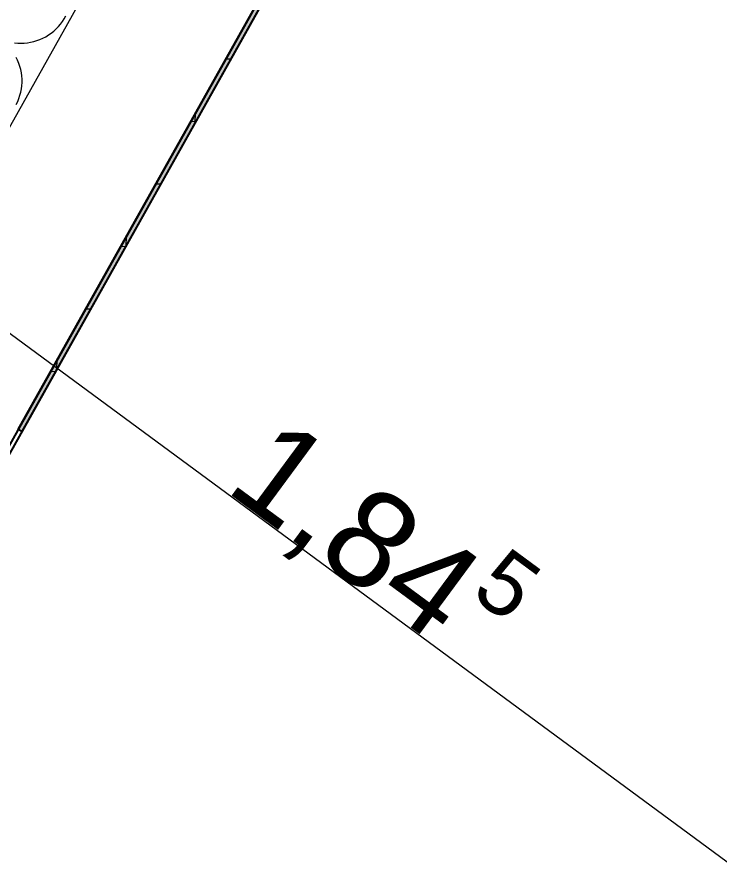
# Model space of a CAD drawing. Header units: metres. Extents: x -27.1 to 50.1, y 105.7 to 163.4.
# Drawn here: x 12.594 to 13.254, y 149.371 to 150.176 of the extents above; entities that cross this region are included whole.
import ezdxf

# ---------------------------------------------------------------- set-up
doc = ezdxf.new("R2010")
doc.units = ezdxf.units.M
doc.header["$MEASUREMENT"] = 0
doc.linetypes.add('Wipeout_Contour', pattern=[1, 0, -1])
for name, color, linetype in [('10  Fassade', 7, 'Continuous'), ('10  Fassade_Deckschraffur', 7, 'Continuous'), ('10  Fassade_Schnittschraffur', 7, 'Continuous'), ('10  Treppen + Rampen', 7, 'Continuous'), ('10  Wand Massiv', 7, 'Continuous'), ('10  Wand Massiv_Schnittschraffur', 7, 'Continuous'), ('40  Bemaßung 1_50 Achse', 7, 'Continuous')]:
    doc.layers.add(name, color=color, linetype=linetype)
doc.styles.add('ERSTELLTER_STIL_1', font='arial.ttf')

# ---------------------------------------------------------------- blocks, each defined once
blk = doc.blocks.new('*X59', base_point=(-0.16283, 98.00747))
at = {"layer": '10  Wand Massiv_Schnittschraffur', "color": 98, "linetype": 'Continuous', "lineweight": 13, "ltscale": 1000, "true_color": 0x000100}
for p, q in [((12.63519, 150.16935), (12.63701, 150.1718)), ((12.63701, 150.1718), (12.63867, 150.17436)), ((12.63867, 150.17436), (12.64017, 150.17703)), ((12.62645, 150.16085), (12.62883, 150.16276)), ((12.62883, 150.16276), (12.63109, 150.16482)), ((12.63109, 150.16482), (12.63321, 150.16702)), ((12.63321, 150.16702), (12.63519, 150.16935)), ((12.61004, 150.15292), (12.61297, 150.15379)), ((12.61297, 150.15379), (12.61583, 150.15485)), ((12.61583, 150.15485), (12.61863, 150.15609)), ((12.61863, 150.15609), (12.62133, 150.15751)), ((12.62133, 150.15751), (12.62394, 150.1591)), ((12.62394, 150.1591), (12.62645, 150.16085)), ((12.59185, 150.15173), (12.5949, 150.15144)), ((12.5949, 150.15144), (12.59795, 150.15134)), ((12.59795, 150.15134), (12.601, 150.15144)), ((12.601, 150.15144), (12.60405, 150.15174)), ((12.60405, 150.15174), (12.60706, 150.15223)), ((12.60706, 150.15223), (12.61004, 150.15292)), ((12.59483, 150.13529), (12.59349, 150.13804)), ((12.59598, 150.13246), (12.59483, 150.13529)), ((12.59696, 150.12956), (12.59598, 150.13246)), ((12.59774, 150.12661), (12.59696, 150.12956)), ((12.59833, 150.12361), (12.59774, 150.12661)), ((12.59873, 150.12058), (12.59833, 150.12361)), ((12.59894, 150.11753), (12.59873, 150.12058)), ((12.59876, 150.11143), (12.59895, 150.11448)), ((12.59895, 150.11448), (12.59894, 150.11753)), ((12.5978, 150.1054), (12.59838, 150.1084)), ((12.59838, 150.1084), (12.59876, 150.11143)), ((12.59493, 150.0967), (12.59607, 150.09954)), ((12.59607, 150.09954), (12.59703, 150.10244)), ((12.59703, 150.10244), (12.5978, 150.1054)), ((12.59362, 150.09394), (12.59493, 150.0967))]:
    blk.add_line(p, q, dxfattribs=at)

msp = doc.modelspace()

# ---------------------------------------------------------------- wipeouts: each hides what was drawn before it
at = {"color": 254, "linetype": 'Wipeout_Contour', "lineweight": 0, "ltscale": 601.255013}
msp.add_wipeout([(13.25032, 150.95752), (11.93544, 148.61079), (11.93893, 148.60883), (13.25381, 150.95557)], dxfattribs=at).dxf.layer = '10  Fassade_Deckschraffur'

# ---------------------------------------------------------------- next in the draw order: hatches: boundary and pattern name
at = {"layer": '10  Fassade_Schnittschraffur', "linetype": 'Continuous', "lineweight": 0, "true_color": 0xffffff}
msp.add_hatch(color=7, dxfattribs=at).paths.add_polyline_path([(12.59883, 149.78658), (13.08274, 150.65025), (13.07925, 150.65221), (12.59534, 149.78854)])
at = {"layer": '10  Fassade_Schnittschraffur', "linetype": 'Continuous', "lineweight": 13, "true_color": 0x000100}
h = msp.add_hatch(dxfattribs=at)
h.set_pattern_fill('Dämmung__hart_1_0001', color=98, style=0, pattern_type=2)
h.set_pattern_definition([(87.605446, (0, 0), (-0.059947608, 0.002506841), []), (177.605446, (0, 0), (0.002506841, 0.059947608), [])])
h.paths.add_polyline_path([(12.59883, 149.78658), (13.08274, 150.65025), (13.07925, 150.65221), (12.59534, 149.78854)])

# ---------------------------------------------------------------- next in the draw order: linework, layer by layer
at = {"layer": '10  Fassade', "color": 7, "linetype": 'Continuous', "lineweight": 25, "ltscale": 1000, "flags": 128}
for points in [[(11.93544, 148.61079), (13.25032, 150.95752)], [(11.93893, 148.60883), (13.25381, 150.95557)]]:
    msp.add_lwpolyline(points, dxfattribs=at)
msp.add_lwpolyline([(12.59883, 149.78658), (12.59534, 149.78854), (13.07925, 150.65221), (13.08274, 150.65025)], close=True, dxfattribs=at)
at = {"layer": '10  Wand Massiv', "color": 7, "linetype": 'Continuous', "lineweight": 13, "ltscale": 1000, "flags": 128}
msp.add_lwpolyline([(11.4318, 148.0106), (13.98344, 152.56464)], dxfattribs=at)
at = {"layer": '40  Bemaßung 1_50 Achse', "color": 7, "linetype": 'Continuous', "lineweight": 13, "ltscale": 1000}
msp.add_line((12.04006, 150.28268), (13.5256, 149.18718), dxfattribs=at)

# ---------------------------------------------------------------- next in the draw order: block references
at = {"layer": '10  Treppen + Rampen', "color": 7, "linetype": 'Continuous', "lineweight": 13, "ltscale": 1000}
msp.add_blockref('*X59', (-0.16283, 98.00747), dxfattribs=at)

# ---------------------------------------------------------------- next in the draw order: texts
at = {"layer": '40  Bemaßung 1_50 Achse', "color": 7, "linetype": 'Continuous', "lineweight": 13, "insert": (12.77232, 149.71105), "char_height": 0.09, "attachment_point": 7, "rotation": 323.59332, "style": 'ERSTELLTER_STIL_1'}
msp.add_mtext('\\A1;{\\pql;\\fArial|b0|i0|c0|p38;1,84\\fArial|b0|i0|c0|p38;\\A1{\\H.66x;\\S5^  ;}}', dxfattribs=at)

doc.saveas('drawing.dxf')
